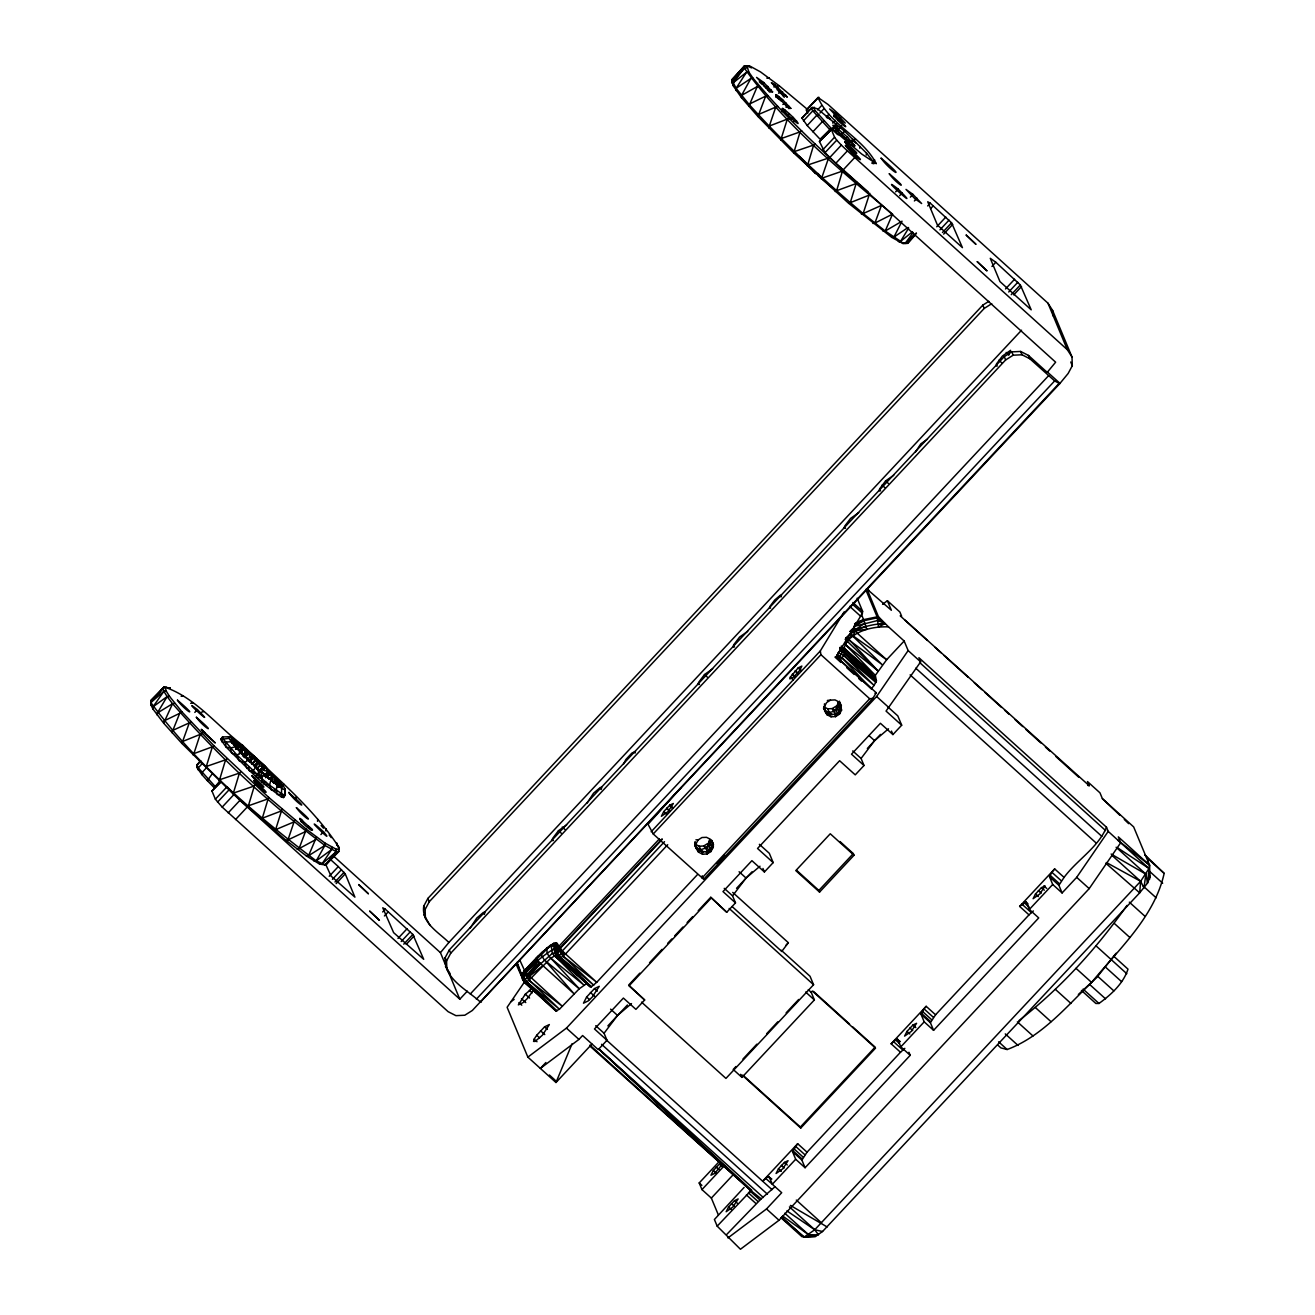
<?xml version="1.0" encoding="UTF-8"?>
<svg xmlns="http://www.w3.org/2000/svg" width="1315" height="1315" viewBox="0 0 1315 1315"><rect width="100%" height="100%" fill="white"/><g stroke="black" fill="none" stroke-linecap="round" stroke-linejoin="round"><path stroke-width="1.5" d="M157.323 715.278L157.323 713.042L167.137 696.572L169.504 696.375L182.193 712.122L214.098 745.884L268.605 797.317L306.329 829.239L325.019 843.096L336.196 849.227L338.596 849.178L338.744 847.024C313.217 807.837 275.953 777.609 242.601 745.26C217.172 725.896 194.982 697.049 164.194 686.972L151.011 700.385L150.946 704.955L153.033 709.147L163.668 723.184L181.914 743.452L233.117 793.931L286.095 840.351L306.379 855.934L319.578 864.086L325.479 865.007L338.678 851.61L338.744 847.024L338.826 849.424M258.348 770.245L258.365 768.782L238.492 749.205L231.539 739.375C251.001 751.407 268.309 768.305 282.265 786.469L280.851 787.06L282.265 786.469L276.873 784.545C283.876 781.406 268.145 769.653 265.614 777.74M247.072 760.021L249.801 757.078L253.105 756.881L257.789 759.922L263.97 766.777L264.118 770.508L268.408 771.313L271.876 773.713L273.093 776.195L271.975 778.677L276.512 779.811L274.868 781.981L280.802 783.904L280.177 786.534L277.909 786.288L280.72 785.417L282.265 786.469L280.177 786.534L282.265 786.469M776.425 94.713L776.409 97.113L781.488 101.173L782.507 99.595L776.425 94.713L775.916 97.178M782.704 111.496L782.721 108.422L782.195 111.578M233.314 741.118L231.982 740.559L233.56 740.049L232.591 743.78L231.539 739.375L231.67 742.811L231.884 740.279L233.56 740.049L234.547 744.849L235.895 742.581L237.621 742.761L240.99 749.599L243.752 748.514L250.294 753.15L256.441 761.549L257.789 759.922L253.844 757.407L249.62 761.878L253.844 757.407L254.65 761.451L251.905 764.377M915.207 234.958L907.629 243.324L902.813 243.456L891.636 237.308L848.668 203.332L793.718 152.935L757.966 116.509L741.463 97.622L741.512 95.436L750.816 78.522L753.133 78.275C787.455 119.994 827.661 156.518 868.278 191.974M258.332 769.982L258.365 768.782L248.305 760.349M694.961 845.594L695.076 841.748L696.128 848.389L698.528 852.153L702.539 854.191L707.076 853.961L710.922 851.545L713.059 847.567L712.911 843.096L711.744 840.301L713.059 847.567L711.431 847.682L707.076 853.961L706.171 851.791L701.372 851.38L694.961 845.594L696.128 848.389M823.469 708.193L825.524 711.103L829.173 712.286C834.926 712.286 840.68 707.256 839.545 701.191M285.092 789.082L284.517 795.723L281.492 797.104L281.591 788.277L260.863 771.05C254.354 769.9 264.019 778.579 261.833 781.981L265.548 781.8L263.904 783.806L281.492 797.104L283.448 797.531L285.322 795.065L285.092 789.082L283.728 786.567L261.406 762.864L234.136 739.507L228.629 736.778L222.58 736.959L220.723 739.441L225.983 746.92L255.603 776.491L263.904 783.806L269.526 785.187L284.517 795.723L284.566 793.685M832.724 188.029L818.44 175.996L818.505 173.958M251.543 764.097L254.65 761.451C261.438 760.958 269.23 768.289 268.802 774.897L271.876 773.713L272.468 775.686L269.674 778.677M851.676 141.478L849.621 142.036L834.466 128.344L834.565 126.01L832.937 125.27L840.219 133.883L854.816 145.834L847.534 137.22L834.565 126.01M163.668 723.184L172.561 703.722L174.846 703.41M326.005 828.812L325.906 830.948L326.12 828.96M313.973 861.013L316.241 860.881L324.904 845.43L325.019 843.096M220.246 780.502L214.263 787.767L207.359 780.666L201.902 774.634L202.033 772.53L207.359 766.826M248.913 761.369L253.105 756.881L250.294 753.15L248.206 752.41C245.691 750.717 240.793 741.627 237.39 746.821L237.621 742.761L236.289 742.991L233.56 740.049M280.161 785.828L280.358 782.326M836.8 657.467L871.286 688.764L874.113 685.411L876.431 680.858L845.167 652.602L839.644 650.876L836.291 656.925L839.628 656.251L842.964 651.484L846.827 640.274L848.471 639.83C858.679 629.556 874.508 626.351 888.529 626.877L904.161 641.013L908.139 650.563L920.648 661.856L886.047 711.086L901.679 725.206L892.918 734.575L880.409 723.283L851.495 754.185L864.004 765.494L855.243 774.864L839.611 760.728L757.539 848.471L773.171 862.607L764.41 871.977L751.901 860.668L722.987 891.586L735.496 902.879L726.735 912.248L710.757 897.29L698.232 910.687M150.946 704.955L151.011 700.385L164.194 686.972L158.211 694.402M807.936 109.802L779.187 85.738L760.497 71.898L749.303 65.75L744.487 65.882L744.339 68.051C784.562 124.646 839.611 169.684 892.523 214.164L885.225 231.029L883.121 231.276M753.133 78.275L748.86 72.144L746.92 65.799L751.539 67.903M748.81 106.334L757.259 86.543L759.495 86.165M248.913 760.728L236.453 748.038L231.391 741.003L231.539 739.375L231.818 740.542M888.529 626.877L878.453 616.735L867.062 589.153L891.373 610.275L887.395 600.725L882.562 604.341M306.379 855.934L308.548 855.72L316.504 837.063M662.283 839.315L560.026 948.641L561.258 953.868L563.215 956.268L596.731 982.289L562.261 950.992L557.149 943.397L553.73 943.299L546.843 947.934L547.089 952.718L548.7 955.923L579.274 988.765L587.23 983.193L591.323 986.858L596.731 982.289L697.591 874.459M833.283 128.476L833.48 126.552M171.953 732.652L180.007 712.549L182.111 712.023M317.507 821.333L317.737 819.344M866.256 155.088L866.486 153.115L844.674 131.352L817.437 108.8L812.095 107.403L801.936 118.038L807.196 125.533L820.067 139.209L831.113 128.278L837.671 134.64M281.426 794.194L277.35 794.507L276.298 790.594L276.988 785.039M748.712 106.236L748.958 104.279L736.104 88.302L731.863 79.821L744.487 65.882L749.303 65.75M681.088 787.471L648.032 824.291L653.226 833.973L703.673 879.242L872.831 698.397L876.267 692.758L836.258 656.58L862.393 613.217L862.624 611.327L857.166 598.21M746.756 67.953L744.339 68.051L732.389 82.04L732.932 85.409L741.463 97.622M835.798 131.566L836.077 129.626M546.843 947.934L541.073 954.575L544.262 959.868L579.274 988.765L559.417 1009.246L555.9 1010.939L524.636 982.683L522.302 979.018C528.597 966.969 542.01 956.219 553.845 948.871L559.631 958.783L590.205 986.875L558.941 958.619L554.848 949.43L555.998 942.691C549.506 950.696 559.861 958.372 565.401 962.909M1147.929 863.182L1148.521 859.254L1144.806 854.816L1164.153 873.374C1154.586 916.769 1118.884 949.167 1091.598 982.436C1065.972 1007.241 1041.381 1036.746 1007.142 1049.518L1000.912 1047.907L998.069 1045.326M757.966 116.509L765.659 96.143L767.779 95.633M280.605 785.219L280.802 783.904L279.142 783.148M709.377 850.871L706.96 847.698L709.738 839.595L713.585 844.838M837.902 713.486L835.469 710.297L838.263 702.194L839.447 705.037M805.076 1167.736L795.69 1159.255L792.501 1151.611L797.663 1143.705L807.032 1152.187L801.887 1160.093L805.076 1167.736L910.21 1055.32L908.944 1052.263M933.584 1030.335L924.198 1021.854L921.026 1014.227L923.985 1008.835L926.171 1006.32L935.557 1014.786L930.395 1022.692L933.584 1030.335L1038.718 917.919L1029.349 909.454L1026.16 901.811L1019.635 906.397L1029.004 914.862L1033.343 910.933M1087.784 785.384L1089.198 785.696L1087.472 781.554L1099.981 792.846L1102.397 798.665L1133.661 826.921L1149.557 865.122L1147.502 883.088L1139.678 892.836L822.549 1231.498L815.464 1236.462L802.002 1236.725L781.159 1217.887M1116.123 847.238L1145.891 874.146L1147.502 883.088L1149.967 877.023L1149.557 865.122L1118.309 836.866L1120.725 842.685L1089.198 888.628L779.022 1220.254L740.444 1249.25L717.185 1226.155L714.407 1219.498L744.109 1187.429M297.009 848.98L299.031 848.668L306.329 829.239M268.342 774.798L268.901 771.823L271.876 773.713M207.359 780.666L211.715 774.535M181.914 743.452L189.294 722.872L191.349 722.28M231.341 741.742L228.958 738.34L220.723 739.441L222.58 736.959L222.235 742.219L231.341 741.742L258.677 769.538L258.891 772.25L255.603 776.491L261.57 778.398L269.526 785.187L271.334 789.97L276.298 790.594M774.042 87.152L774.584 84.456L771.346 82.681L780.239 92.05L787.356 97.162L774.584 84.456M778.447 98.576L778.875 96.472M782.721 108.422L785.334 110.296L784.792 112.991L791.203 118.777L793.34 117.545C808.528 134.278 782.639 110.838 782.096 108.52M837.54 130.678L838.033 128.64M768.683 127.851L775.768 107.107L777.74 106.433M470.26 927.995L476.704 918.117L483.46 912.38L484.873 912.38L484.315 914.467M532.591 988.025L525.31 994.206L518.357 1004.874L523.107 1002.605L527.167 998.677L533.528 990.261M587.098 803.087L593.525 793.208L600.281 787.488L601.695 787.471L601.152 789.559M534.153 1039.162L533.561 1041.414L535.09 1041.414L542.388 1035.234L549.341 1024.566L544.591 1026.834L536.701 1035.267L534.153 1039.162L536.997 1041.743M623.458 764.212L625.841 759.544L631.825 753.133L635.424 751.407L634.981 753.117M781.011 596.994L781.472 595.284L780.305 595.284L774.765 599.985L769.933 606.379L769.489 608.089L770.639 608.072M790.331 677.176L789.888 678.885L793.487 677.159L799.471 670.765L801.854 666.08L798.254 667.806L790.331 677.176L793.274 679.839M915.519 451.949L920.812 443.845L927.502 439.144M1062.093 892.951L1052.707 884.469L1049.534 876.826L1051.852 872.256L1054.679 868.919L1064.065 877.401L1058.904 885.307L1062.093 892.951L1076.689 877.335L1108.216 831.392L1106.49 827.234L918.906 657.714L920.648 661.856M1064.065 877.401C1076.87 860.01 1098.157 847.6 1106.49 827.234M1081.44 990.442L1095.872 1003.477L1098.978 1003.46C1110.994 994.765 1123.355 983.554 1127.991 969.139L1113.575 956.087M233.117 793.931L239.429 773.088L240.76 771.79M821.333 178.988L828.943 156.912M247.088 806.736L248.387 805.816L254.716 784.759M807.377 166.002L813.656 145.044L815.086 143.845M269.526 785.187L270.874 780.189M835.222 191.53L836.619 190.708L842.899 169.717M219.26 780.863L225.572 759.823L227.101 758.722M286.095 840.351L287.952 839.907L294.741 819.853M260.797 818.949L262.31 818.209L268.605 797.317M793.718 152.935L800.079 131.878L801.706 130.859M859.763 148.184L860.24 146.491M848.668 203.332L850.279 202.674L856.624 181.93M280.424 785.187L280.802 783.904L277.449 784.2M205.896 767.861L212.372 746.821L214.098 745.884M273.914 830.242L275.608 829.666L282.051 809.12M264.118 770.508L265.203 766.99L259.071 762.223L254.831 766.694M780.716 140.097L787.34 119.106L789.164 118.268M193.338 755.287L200.176 734.395L202.066 733.639M295.826 798.369L296.352 796.709M712.155 845.381L710.922 851.545L710.116 849.589L706.171 851.791M840.663 707.996L841.567 710.166L839.94 710.281L838.625 712.188L839.447 714.144L841.567 710.166L840.252 702.9L839.447 714.144L835.584 716.576L831.047 716.79L827.036 714.752L824.637 711.004L824.472 703.788M861.358 214.066L863.15 213.556L869.741 193.239M516.22 964.405L523.37 980.448L526.953 977.933L527.956 975.056L539.709 962.596L527.447 974.514L538.213 961.101L535.912 958.29L542.339 951.863L555.851 942.723L554.404 945.222L551.281 946.373L552.366 953.359L583.876 985.017L550.706 958.208L528.909 980.332L524.636 982.683L517.6 963.681M535.912 958.29L524.225 970.782L522.154 974.645L523.485 976.355L527.956 975.056L552.366 953.359L555.67 952.635L557.675 956.383L561.258 953.868L562.261 950.992L664.502 841.666M557.675 956.383L591.323 986.858L561.143 957.961L556.492 951.172L556.985 955.972L556.607 950.548L558.53 946.718L659.374 838.888M872.946 223.468L874.902 223.09L881.445 205.403L863.15 213.556C822.894 179.547 784.2 143.499 748.958 104.279L765.659 96.143M572.124 1043.65L555.982 1082.508L527.857 1057.129L507.113 1007.29L524.784 981.532M707.076 853.961L708.325 850.986M835.584 716.576L838.625 712.188L835.584 716.576L834.68 714.39L829.88 713.996L825.524 711.103L823.683 708.029M695.175 845.43L697.016 848.487L700.665 849.687L706.96 847.698L710.922 842.438M283.087 785.614L283.793 784.135M516.844 962.416L523.37 980.448L525.343 982.847L557.034 1010.923L526.838 982.026L523.485 976.355C529.616 963.829 541.451 955.463 550.475 945.189L551.281 946.373L553.73 943.299M661.955 838.97L559.713 948.296L556.541 953.556M222.942 738.701L236.848 754.925L261.57 778.398L263.723 774.058M891.636 237.308L893.855 237.144L902.024 221.216L885.225 231.029L863.15 213.556M839.463 135.314L840.219 133.883L839.184 135.034M467.318 991.165L459.806 999.186L440.443 952.668L448.859 942.477C438.766 932.351 421.244 923.031 423.726 906.166L427.901 898.408L982.831 305.113L988.847 301.332M425.419 918.199L425.107 909.487L429.282 901.728L984.212 308.433L991.724 303.699M445.16 957.665L449.336 949.907L1004.266 356.612L1011.777 351.878L1020.637 351.45L1028.461 355.428L1047.217 372.375L1055.633 362.184L835.715 163.372L825.031 152.655L819.442 141.478L832.116 128.837L861.72 154.052L876.3 163.701C862.607 137.22 829.847 124.958 818.012 97.491L828.105 104.526L1047.956 303.173L1052.641 310.504L1072.004 357.006L1072.3 365.718L1068.142 373.476L1059.726 383.684L480.435 1002.096C466.841 989.554 443.648 978.886 445.16 957.665L446.558 960.986L446.853 969.697M446.558 960.986L450.716 953.227L1005.646 359.932L1013.175 355.198L1022.018 354.771L1029.842 358.748L1054.663 380.906L1059.726 383.684M695.98 843.934L698.117 839.956L701.963 837.524L706.5 837.31L710.511 839.348L712.911 843.096M824.489 706.533L826.625 702.555L830.472 700.139L835.009 699.909L839.019 701.947L841.419 705.711M861.506 614.121L866.864 629.293L855.934 630.608L852.597 635.934L882.266 664.732L846.005 637.874L851.545 636.904L850.197 633.83L886.639 659.736L875.33 675.351L876.431 680.858L842.455 651.911L839.841 647.473L840.384 650.662L841.255 650.613L841.337 646.027L875.33 675.351L845.331 644.481L848.471 639.83L846.005 637.874C855.983 627.699 871.04 624.247 884.847 623.491L877.795 620.483L853.764 626.515L857.429 633.353L886.639 659.736L904.161 641.013M836.817 655.199L839.628 656.251L840.022 660.508L845.003 653.687L843.786 649.281L841.238 647.703L845.003 653.687L875.987 682.518L843.951 655.61L838.132 652.552M851.989 140.442L852.794 139.045M284.517 795.723L283.448 797.531L283.103 795.805M651.155 831.77L820.313 650.925L844.131 611.87M908.714 228.021L900.578 241.303L898.309 241.434L905.213 243.374L916.21 233.084M560.026 948.641L557.774 952.29L555.456 946.225L556.607 950.548L554.848 949.43L556.541 954.065L555.67 952.635M558.53 946.718L556.771 949.545L554.404 945.222M736.121 90.587L736.104 88.302L746.46 72.309L748.86 72.144M763.703 82.5L772.595 91.869L765.478 86.757L756.569 77.388L763.703 82.5L762.371 84.538L759.265 81.859M777.149 89.815L778.464 87.793M787.899 115.654L789.23 113.632L785.334 110.296M841.633 134.229L842.668 132.651M893.773 475.208L885.603 480.945L879.702 488.753L879.16 490.824L880.573 490.824M1008.473 354.803L1010.594 350.316L1002.425 356.036L996.54 363.844L995.997 365.932L997.395 365.915M586.621 997.017L583.482 1003.181L588.232 1000.896L592.309 996.984L599.262 986.316L594.512 988.584L586.621 997.017L589.465 999.581M722.149 1166.684L719.321 1164.12L713.338 1170.514L710.955 1175.199L714.555 1173.473L722.477 1164.104M728.543 1207.071L726.159 1211.74L732.866 1207.039L738.142 1198.935L734.526 1200.661L728.543 1207.071L731.387 1209.636M778.464 1168.821L776.08 1173.49L782.787 1168.805L788.063 1160.685L784.447 1162.411L778.464 1168.821L781.307 1171.386M906.972 1031.42L904.589 1036.105L911.295 1031.404L916.571 1023.3L912.955 1025.026L906.972 1031.42L909.816 1033.985M1035.48 894.036L1033.113 898.704L1039.803 894.003L1045.08 885.899L1041.48 887.625L1035.48 894.036L1038.324 896.6M555.538 945.847L557.149 943.397L556.771 949.545L559.713 948.296M319.578 864.086L321.945 864.004L331.627 849.589L331.692 847.205L331.627 849.589L316.241 860.881C255.521 815.07 196.067 763.966 150.847 702.572L162.912 688.107L166.611 686.907M527.857 1057.129L566.436 1028.116L876.612 696.506L908.139 650.563M153.033 709.147L152.984 706.829L163.898 691.328L166.315 691.197L169.504 696.375M1018.862 1020.67C1060.63 988.255 1096.546 948.526 1127.004 905.41M1116.073 953.276L1096.628 977.653L1078.349 994.485M913.152 232.574L905.213 243.374L902.813 243.456M545.889 1062.504L540.366 1068.421L578.945 1039.425L582.594 1035.53L598.226 1049.649L606.988 1040.28L604.062 1033.261L617.524 1015.427L631.496 1003.592M735.496 902.879L732.57 895.86L746.032 878.025L760.004 866.207M864.004 765.494L861.078 758.459L874.557 740.641L888.513 728.806M732.143 906.577L781.768 951.435L788.359 942.707L732.718 892.408M732.389 82.04L732.932 85.409L732.85 83.042L744.339 68.051L731.863 79.821L732.241 83.157L732.208 81.3L731.945 82.237L733.228 81.119M255.242 767.023L259.071 762.223L265.203 766.99L268.194 771.264L264.003 775.751M316.241 860.881L325.479 865.007L336.245 851.66L336.196 849.227M326.778 863.889L334.01 855.21M264.956 776.524L268.901 771.823M566.65 824.949L558.481 830.669L552.596 838.477L552.037 840.564L553.451 840.548M712.681 668.809L704.511 674.546L698.627 682.354L698.084 684.425L699.481 684.425M724.631 855.079L716.741 863.511M233.708 744.635L239.741 751.407M538.213 961.101L540.629 963.533L526.953 977.933L559.417 1009.246L526.838 982.026M731.863 79.821L744.487 65.882M269.131 779.17L260.863 771.05L273.734 781.899L272.83 782.047L281.081 786.633M916.44 233.347L907.629 243.324L905.213 243.39M276.018 779.598L273.093 776.195L270.348 779.236L273.093 776.195L277.235 779.532L278.912 782.852L276.512 779.811L273.865 782.622L277.235 779.532L273.224 782.573M239.823 752.755L243.752 748.514L243.374 747.265L239.807 745.621L236.979 748.564M248.519 752.542L244.59 756.799L248.519 752.542L249.801 757.078L250.294 753.15L248.814 753.084L244.557 757.506M254.321 766.201L258.496 761.681L254.272 766.152L258.299 761.664L257.789 759.922M254.913 766.135L258.841 761.878L254.863 766.086M259.433 771.083L263.608 766.563L259.384 771.034M260.041 771.017L263.97 766.777L265.203 766.99L261.373 770.59M269.887 778.759L272.665 775.751L269.854 778.727M244.015 756.914L248.206 752.41L243.752 748.514L239.774 752.722M254.88 766.744L259.071 762.223L259.482 765.988L256.737 768.93M264.825 775.784L268.753 771.527L264.775 775.735M236.519 748.087L239.314 745.079L236.503 748.071L239.215 745.145L237.621 742.761M239.297 752.92L243.374 747.265L243.061 748.597L239.807 745.621L237.012 748.597M273.75 783.017L276.561 780.042L273.767 783.033L276.561 780.042L278.714 782.803M273.734 782.524L277.235 779.532M194.801 712.418L197.414 709.607C221.183 733.441 176.752 693.432 197.414 709.607M807.706 113.271L806.342 109.967L818.012 97.491M818.867 97.261L806.342 109.967M200.768 760.76L196.773 765.034L196.856 767.434L201.902 774.634M214.904 786.206L198.286 767.829L196.773 765.034L200.242 761.533M812.095 107.403L801.936 118.038M202.296 763.538L198.286 767.829L198.318 770.113M803.465 120.816L812.802 110.822L815.168 110.624L831.113 128.278M817.552 109.885L821.448 105.726M807.196 125.533L816.549 115.539L818.752 115.145M819.919 113.057L823.815 108.898M826.297 117.019L828.894 114.257M812.867 131.812L822.22 121.818L824.209 121.177M833.973 116.723L836.57 113.945L845.249 123.1L838.296 118.103L829.617 108.964L836.57 113.945M243.341 748.449L240.546 751.44L243.472 748.416M832.74 123.117L835.337 120.339M242.453 756.01L245.182 753.068L248.206 752.41L243.982 756.881L248.042 752.427L244.048 749.024L239.79 753.462L244.048 749.024L245.182 753.068M838 120.536L840.597 117.758M1058.739 383.832L472.315 1010.495L464.787 1015.229L455.943 1015.657L448.119 1011.679L222.186 807.098L215.364 799.208L211.945 790.972L221.019 781.258M220.706 782.491L211.945 790.972M832.116 128.837L819.442 141.478M244.623 757.555L248.814 753.084M838.986 128.771L841.584 125.993M215.364 799.208L227.051 786.715L239.889 800.391L459.806 999.186M822.878 149.713L834.565 137.22L831.129 128.985M217.534 802.15L229.221 789.658M825.031 152.655L836.718 140.163L834.565 137.22M222.186 807.098L233.873 794.605M829.699 157.603L841.37 145.11L836.718 140.163M259.219 771.001L263.395 766.53L259.482 765.988L256.688 768.88M852.893 141.856L855.49 139.078M228.202 812.884L239.889 800.391M835.715 163.372L847.402 150.88L1067.32 349.691L1072.004 357.006M235.533 819.557L247.22 807.065M843.047 170.046L854.734 157.553M872.157 162.781L874.754 160.003M895.597 191.875L898.194 189.097C926.713 217.715 873.719 170.095 898.194 189.097M899.624 195.688L902.221 192.911M910.358 197.168L912.955 194.39L921.634 203.529L914.681 198.532L906.002 189.393L912.955 194.39M320.893 834.581L323.506 831.77C296.582 807.607 338.53 849.342 323.506 831.77M914.385 200.965L916.982 198.203M927.667 205.945L930.264 203.167L951.567 222.794L962.432 247.647L937.414 225.046L927.732 201.787L930.264 203.167M930.708 208.543L933.305 205.781M329.21 876.3L338.3 866.585L345.237 873.883L354.918 897.142L331.101 876.135L325.446 863.807M936.724 226.788L945.814 217.074M332.432 879.341L341.522 869.626M939.946 229.846L949.019 220.131M334.98 882.02L344.053 872.305M942.477 232.508L951.567 222.794M336.163 883.598L345.237 873.883M943.66 234.103L952.75 224.388M382.681 911.952L385.279 909.175L412.844 934.455L423.709 959.309L393.629 932.647L382.764 907.794L385.279 909.175M384.424 915.947L388.32 911.788M991.937 266.452L995.833 262.277L1020.341 284.961L1031.207 309.814L999.942 281.558L990.261 258.299L995.833 262.277M397.985 938.45L407.075 928.735M1005.498 288.955L1014.588 279.24M401.207 941.507L410.296 931.793M1008.72 291.996L1017.81 282.281M403.754 944.17L412.844 934.455M1011.251 294.675L1020.341 284.961M406.236 944.384L414.028 936.05M1013.734 294.872L1021.525 286.555M448.859 942.477L1021.558 330.197M470.293 993.976L1048.597 375.696M476.359 999.186L1054.663 380.906M653.226 833.973L820.922 654.689L820.313 650.925M667.724 844.707L565.466 954.033L559.631 958.783M701.996 878.042L869.692 698.758L872.831 698.397M639.813 973.149L628.685 985.034L644.662 999.992L635.901 1009.361L623.392 998.069L594.479 1028.971L606.988 1040.28M649.544 962.728L662.07 949.348M667.642 943.397L671.801 938.943M674.595 935.968L682.929 927.042M687.104 922.571L692.676 916.637M711.103 898.129L629.03 985.872L644.662 999.992M607.859 1025.897L627.419 1004.989M736.548 888.315L751.999 871.812M867.341 748.482L880.508 734.411M591.914 1044.094L555.982 1082.508L554.946 1080.009L549.391 1074.996M853.32 853.583L854.01 855.243L819.557 892.096L818.867 890.436L853.32 853.583L839.956 841.501M786.008 945.222L788.359 942.707M735.989 1066.498L733.195 1069.473L741.956 1077.38L814.38 999.942L811.207 992.299L808.281 989.669M742.942 1059.052L756.881 1044.159M766.629 1033.738L777.773 1021.821M786.123 1012.879L798.665 999.482M781.768 951.435L781.291 950.285L810.04 976.272L813.574 984.738L725.946 1078.415L641.539 1002.129M811.207 992.299L812.374 991.05L875.527 1048.121L800.753 1128.056L742.12 1075.062M718.352 1214.896L711.349 1198.08L701.963 1189.598L699.202 1182.958L718.68 1162.131M701.963 1189.598L723.464 1166.619M711.349 1198.08L732.833 1175.1M800.753 1128.056L800.342 1127.07L875.116 1047.134L852.547 1026.752M717.185 1226.155L750.964 1190.667L761.188 1198.803L774.995 1186.755M797.663 1143.705L762.618 1181.182L768.009 1176.596L771.823 1179.013M904.835 1048.334L900.496 1052.263L891.126 1043.781L926.171 1006.32M1019.635 906.397L1054.679 868.919M795.69 1159.255L772.332 1184.24L769.144 1176.596M910.21 1055.32L900.841 1046.839L924.198 1021.854M1029.349 909.454L1052.707 884.469M726.554 1234.621L761.188 1198.803M807.032 1152.187L900.496 1052.263M935.557 1014.786L1029.004 914.862M727.935 1237.941L766.514 1208.945L781.702 1192.705L765.626 1178.273M781.373 1217.591L804.139 1237.168L814.741 1229.755L1140.647 881.313L1149.014 868.475L1108.216 831.392M270.282 779.187L273.093 776.195M259.992 770.968L263.97 766.777M273.52 782.672L276.364 779.696M325.479 865.007L338.678 851.61L338.596 849.178M255.455 759.166L256.557 758.065M891.126 1043.781L896.945 1039.047L900.331 1041.628M672.754 807.92L669.746 805.207L663.746 811.602L661.379 816.286L668.069 811.585L673.346 803.481L669.746 805.207L672.36 808.15M843.54 132.421L844.674 131.352M910.555 238.525L914.714 234.612M733.162 78.703L742.794 69.679M150.847 702.572L163.898 691.328L162.912 688.107M321.945 864.004L336.245 851.66L338.678 851.61M829.42 129.215L812.802 110.822L811.289 108.044L814.478 107.32M196.856 767.434L197.579 764.393M546.382 962.038L574.113 993.861L542.865 965.605L529.353 976.371L528.909 980.332L562.442 1006.353L525.408 972.36L519.672 959.818M912.462 231.851L900.578 241.303L885.225 231.029M732.85 83.042L746.46 72.309M152.984 706.829L167.137 696.572L163.898 691.328M510.927 1001.734L514.132 999.4M225.588 742.482L225.983 746.92L230.355 748.021L231.654 753.216L236.848 754.925L238.853 760.612L244.606 762.684L248.453 759.922M778.562 93.217L780.239 92.05M782.869 104.493L784.167 103.573L790.841 108.372L782.507 99.595M789.312 119.057L790.989 117.89M241.286 746.18L242.601 745.26M550.706 958.208L556.672 954.805L562.804 960.279M849.983 631.315L855.408 629.638L864.859 623.146M893.855 237.144L908.139 227.446M845.956 138.289L847.534 137.22M736.104 88.302L750.816 78.522M851.298 629.819L854.421 627.765M561.258 953.868L563.658 952.307L563.215 956.268L593.722 985.182L561.143 957.961M308.548 855.72L324.904 845.43L336.245 851.66M157.323 713.042L172.561 703.722C218.274 755.911 269.197 804.007 324.904 845.43M233.363 740.986L231.982 740.559M763.473 85.574L765.675 87.661L767.829 86.412M778.25 90.85L780.452 92.938L782.589 91.688M775.834 94.811L784.693 104.23L786.37 103.244M853.764 626.515L864.021 620.696L878.946 617.458L877.105 616.85L863.791 619.595L856.377 622.751M541.073 954.575L537.572 956.564L536.52 959.194L524.225 970.782L522.154 974.645L522.236 977.62M741.512 95.436L757.259 86.543M299.031 848.668L316.274 839.315M163.767 721.047L182.193 712.122M836.504 123.955L835.025 124.728L837.869 127.292M874.902 223.09L892.523 214.164M287.952 839.907L305.935 831.376M172.166 730.663L189.294 722.872M854.618 623.754L863.791 619.595M236.848 754.925L241.467 752.953M758.245 114.586L775.768 107.107M275.608 829.666L294.198 821.842M182.275 741.611L200.176 734.395M850.279 202.674L869.1 195.162M848.109 143.105L849.72 142.464M769.127 126.109L787.34 119.106M243.85 755.714L239.938 751.736L247.351 759.133M262.31 818.209L281.328 810.961M834.68 714.39L836.833 713.601M193.864 753.627L212.372 746.821M874.952 693.235L876.267 692.758M836.619 190.708L855.786 183.689M781.324 138.535L800.079 131.878M248.387 805.816L267.668 798.994M206.603 766.382L225.572 759.823M854.668 623.935L864.021 620.696M822.533 177.969L841.879 171.295M794.523 151.537L813.656 145.044M234.218 792.813L253.581 786.255M808.38 164.802L827.71 158.31M220.164 779.565L239.429 773.088M855.408 629.638L865.944 626.417M827.086 117.923L828.877 117.43M230.355 748.021L235.615 746.739M201.721 712.072L203.595 711.645M785.893 107.107L787.817 106.696M836.291 656.925L839.628 656.251L842.175 658.026L874.113 685.411L843.951 655.61M765.675 87.661L768.289 90.406L771.083 89.847M780.452 92.938L783.05 95.683L785.844 95.124M789.427 106.466L787.241 106.893L784.693 104.23M793.8 121.522L796.611 120.964M777.231 86.1L779.187 85.738M276.873 784.545L280.802 783.904M850.115 631.545L855.934 630.608M190.642 703.328L192.68 703.015M768.996 77.93L766.908 78.177L769.127 78.012M277.925 787.11L281.492 786.978L279.01 786.354L270.627 779.927M782.606 1215.981L808.61 1234.736L815.464 1236.462L804.139 1237.168L781.8 1217.016M827.365 700.451L830.472 700.139M851.923 144.765L854.273 144.551M181.141 696.276L183.295 696.062M867.045 589.334L868.82 590.238M865.697 589.449L877.105 616.85L879.291 617.853M850.953 145.258L853.188 145.094M772.595 91.869L769.489 92.034L768.289 90.406M788.425 108.487L790.841 108.372M827.036 714.752L823.716 706.78L827.727 708.818L832.264 708.588L836.126 706.171L839.578 713.519M698.528 852.153L695.208 844.181L699.218 846.219L703.755 845.989L707.602 843.573L711.07 850.92M810.056 1236.314L814.1 1236.116M878.206 623.902L885.044 623.672L878.486 626.893L877.105 616.85M852.399 145.916L854.816 145.834M562.261 950.992L557.774 952.29L557.609 949.233M279.257 787.028L281.492 786.978L276.66 784.956M858.711 512.686L850.558 518.422L844.657 526.214L844.115 528.301L845.529 528.285M747.725 631.348L739.572 637.068L733.671 644.876L733.129 646.964L734.543 646.947M278.468 786.978L281.492 786.978M881.79 620.516L877.795 620.483L879.932 618.592L877.401 617.951M244.606 762.684L247.039 768.568L248.831 766.694L249.176 770.541L253.055 770.705L256.063 767.138L258.891 772.25L261.175 771.79L261.57 778.398M695.947 839.792L698.117 839.956M822.549 1231.498L814.741 1229.755L786.912 1210.901M872.059 163.307L873.933 163.734L873.587 162.074L866.486 153.115M900.2 615.847L1089.198 785.696M263.658 774.535L269.082 778.94M839.644 650.876L842.455 651.911M231.719 740.789L232.015 742.252L231.374 740.822M833.02 127.687L834.466 128.344M281.591 788.277L284.369 789.658M249.176 770.541L257.346 774.617M249.077 761.106L258.677 769.538M835.469 710.297L832.264 708.588L833.447 711.448L837.441 715.048M706.96 847.698L703.755 845.989L707.602 851.232M1106.457 862.558L1140.647 881.313L1143.968 887.888L1145.891 874.146L1111.142 854.043M554.848 952.438L558.941 958.619M790.397 1205.411L827.151 1226.961M235.895 742.581L233.643 741.282L235.812 742.663M845.134 639.238L877.828 670.716L845.331 644.481M711.514 848.717L708.703 846.186L709.738 839.595L710.051 844.378L713.453 846.531M1117.914 848.043L1149.014 868.475L1149.606 879.258M276.38 784.661L273.734 781.899M238.623 744.043L247.121 751.342M205.074 732.784L202.477 731.37L215.298 742.959L201.244 729.315L205.387 733.063M308.417 826.165L312.559 829.913L299.886 818.472L302.647 820.971M1117.766 840.203L1149.557 865.122M804.287 161.679L798.156 155.91M795.345 676.699L792.255 674.217L795.279 676.929M666.837 814.1L663.746 811.602L666.754 814.33M554.273 955.693L582.512 979.264M820.757 177.541L818.012 173.695M230.158 736.269L232.936 738.751M1046.871 371.553L1059.38 382.846M1006.189 352.42L1008.967 354.935M998.89 360.228L1001.668 362.743M885.603 480.945L888.381 483.46M882.069 485.12L884.847 487.635M887.395 600.725L899.887 612.017L901.63 616.176M904.736 619.957L927.437 640.471M934.998 647.292L941.047 652.766M944.071 655.495L968.284 677.373M974.333 682.847L981.894 689.685M984.919 692.413L1001.553 707.454M1004.578 710.182L1009.115 714.292M1015.164 719.749L1022.741 726.587M1025.766 729.332L1040.888 742.991M1045.425 747.101L1049.962 751.194M1056.011 756.667L1078.711 777.181M1148.521 859.254L1164.153 873.374M919.547 662.415L1105.619 830.57M852.893 602.533L862.624 611.327M1148.472 870.366L1162.69 883.22M852.662 604.423L862.393 613.217M849.654 606.33L860.783 616.373M915.782 668.201L1101.839 836.356M1112.375 855.736L1140.647 881.313L1139.678 892.836L1105.833 863.281M910.128 674.891L1096.184 843.047M1143.376 886.261L1156.164 897.816M1129.322 902.156L1144.954 916.276M843.786 649.281L875.05 677.537L843.885 647.638M834.943 657.073L840.877 662.431M846.794 667.773L854.208 674.48M858.662 678.491L861.621 681.17M876.612 696.506L889.121 707.799M1076.689 877.335L1089.198 888.628M887.872 706.911L897.816 715.902L901.679 725.206M820.922 654.689L869.692 698.758M1114.167 923.311L1129.799 937.447M1051.852 872.256L1061.238 880.738M1049.962 875.165L1059.348 883.631M1049.534 876.826L1058.904 885.307M1043.929 885.916L1046.756 888.48M801.262 670.535L798.254 667.806L801.049 670.617M1041.48 887.625L1044.307 890.189M869.001 735.611L874.557 740.641M840.022 711.333L837.211 708.785L838.263 702.194L838.559 706.993L840.926 710.133M1038.39 890.6L1041.217 893.164M1096.003 945.83L1126.791 973.708M832.083 714.916L829.173 712.286L827.727 708.818M825.524 711.103L829.979 715.13M1105.734 967.33L1121.613 981.68M1025.453 901.646L1028.133 904.062M1023.958 902.452L1029.333 907.301M852.745 750.931L861.078 758.459M1021.919 904.128L1031.305 912.61M1097.959 976.535L1113.838 990.869M1075.966 968.317L1091.598 982.436M1089.675 984.508L1105.553 998.841M1083.1 989.11L1098.978 1003.46M1055.337 989.324L1070.952 1003.46M704.511 674.546L707.289 677.061M1035.382 1007.553L1051.014 1021.689M854.01 855.243L830.258 833.776L795.789 870.612L819.557 892.096M1017.366 1021.854L1032.998 1035.99M1005.268 1033.902L1018.057 1045.458M998.611 1041.809L1007.142 1049.518M796.594 870.3L818.867 890.436M759.347 844.312L769.308 853.303L773.171 862.607M923.985 1008.835L933.371 1017.3M922.242 1011.219L931.628 1019.684M921.207 1013.109L930.576 1021.591M921.026 1014.227L930.395 1022.692M912.955 1025.026L915.799 1027.59M739.096 871.746L746.032 878.025M669.582 810.829L666.656 808.183L669.45 811.01M909.881 1028.001L912.709 1030.566M703.574 852.317L700.665 849.687L699.218 846.219M697.016 848.487L699.975 851.183M896.945 1039.047L899.624 1041.464M895.449 1039.853L899.476 1043.485M724.236 888.332L732.57 895.86M893.411 1041.513L902.797 1049.995M729.168 908.451L813.574 984.738M710.757 897.29L726.735 912.248M813.459 991.411L849.539 1024.023M805.635 992.036L814.38 999.942M562.245 827.053L565.023 829.568M558.481 830.669L561.258 833.184M743.205 1075.423L800.342 1127.07M795.476 1146.22L804.862 1154.702M793.734 1148.603L803.103 1157.085M792.682 1150.51L802.068 1158.975M792.501 1151.611L801.887 1160.093M594.512 988.584L597.339 991.148M784.447 1162.411L787.29 1164.975M610.587 1009.147L617.524 1015.427M590.435 992.496L594.692 996.359M781.357 1165.386L784.2 1167.95M796.298 1200.085L821.596 1222.966M768.009 1176.596L770.689 1179.029M595.728 1025.716L604.062 1033.261M606.116 1039.754L771.987 1189.648M789.427 1206.874L814.741 1229.755L818.456 1234.851L808.61 1234.736L784.776 1213.219M601.563 1044.291L767.418 1194.184M598.982 1048.992L763.325 1197.505M529.37 990.277L532.213 992.858M589.909 1045.113L750.964 1190.667L748.432 1192.869L757.818 1201.351M590.024 1046.165L750.964 1190.667L598.835 1049.058M759.692 1199.757L750.306 1191.291L751.802 1190.338L598.867 1049.041M566.436 1028.116L578.945 1039.425M766.514 1208.945L779.022 1220.254M525.31 994.206L529.567 998.052M716.231 1167.095L719.058 1169.66M746.394 1194.908L755.78 1203.389M713.338 1170.514L716.165 1173.079M521.48 998.71L525.753 1002.572M518.932 1002.622L521.776 1005.186M544.591 1026.834L547.418 1029.398M734.526 1200.661L737.37 1203.225M540.514 1030.746L544.772 1034.593M731.436 1203.636L734.28 1206.2M536.701 1035.267L539.545 1037.831M699.202 1182.958L701.881 1185.374M332.629 855.243L440.443 952.668M329.966 859.04L338.3 866.585M302.335 820.692L299.886 818.472C299.475 822.269 319.019 837.03 308.746 826.494M525.343 982.847L555.9 1010.939M572.683 969.665L579.948 976.437M812.9 170.44L815.941 173.744L792.896 150.946M540.629 963.533L542.865 965.605M846.581 142.036L848.652 144.223M846.022 142.119L846.991 143.023M789.23 113.632L793.34 117.545M1102.397 798.665L1119.92 815.316M1124.292 819.475L1128.665 823.65M841.37 145.11L847.402 150.88M807.394 165.23L799.405 156.452M669.746 805.207L672.54 808.002M240.004 751.933L243.571 755.648L239.938 751.736M842.175 658.026L871.286 688.764M848.898 639.287L877.828 670.716M321.107 825.458L323.506 828.203M813.163 170.03L815.629 172.988L813.607 170.292M329.128 834.943L331.281 837.622M167.137 696.572L172.561 703.722M710.051 844.378L712.418 847.534M783.05 95.683L784.266 97.31M238.13 744.126L239.346 745.753M424.038 914.878L430.104 925.53M445.473 966.377L450.157 973.708M819.344 175.405L821.004 178.265M813.706 107.945L815.168 110.624M1047.956 303.173L1067.32 349.691M1070.755 362.003L1072.3 365.718M1028.461 355.428L1029.842 358.748M1020.637 351.45L1022.018 354.771M1011.777 351.878L1013.175 355.198M982.831 305.113L984.212 308.433M1004.266 356.612L1005.646 359.932M1148.455 873.39L1149.967 877.023M818.44 175.996L818.012 173.481M891.455 731.058L892.918 734.575M829.88 713.996L831.047 716.79M897.652 1039.195L900.841 1046.839M762.947 868.459L764.41 871.977M701.372 851.38L702.539 854.191M702.21 875.757L703.673 879.242M740.674 1074.322L741.956 1077.38M519.31 969.895L521.595 975.368M523.123 979.034L524.636 982.683M481.076 1001.126L481.421 1001.948M427.901 898.408L429.282 901.728M449.336 949.907L450.716 953.227M423.726 906.166L425.107 909.487M300.839 820.741L301.299 821.842L300.954 820.905M198.828 759.478L200.192 762.766M526.953 977.933L525.737 972.706L537.21 959.966L523.321 973.297L523.485 976.355M165.328 688.008L166.315 691.197M236.289 742.991L237.39 746.821M338.087 847.057L336.64 842.833L336.706 845.167M228.629 736.778L228.958 738.34M231.539 739.375L231.67 742.811M1052.641 310.504L1052.822 315.715M253.285 756.898L249.11 761.418L253.285 756.898M253.614 757.062L249.702 761.319L253.614 757.062M268.408 771.313L264.233 775.85L268.408 771.313M239.544 745.128L235.615 749.369L239.544 745.128M264.151 767.105L259.976 771.609L264.151 767.105M272.994 775.949L270.364 778.776L272.994 775.949M826.51 115.917L830.11 119.336L826.51 115.917M833.759 115.293C840.975 125.665 856.575 134.672 833.759 115.293M852.761 139.653L856.361 143.072L852.761 139.653M844.822 141.872C852.038 152.244 867.637 161.252 844.822 141.872M845.446 145.423C854.487 158.392 873.982 169.651 845.446 145.423M881.099 158.178C890.124 171.164 909.618 182.407 881.099 158.178M889.302 173.777C896.534 184.166 912.117 193.173 889.302 173.777M966.213 235.106L975.812 244.196L966.213 235.106M977.275 261.685L986.875 270.775L977.275 261.685M177.459 700.172C184.873 710.807 200.85 720.028 177.459 700.172M196.362 717.267C203.578 727.639 219.178 736.647 196.362 717.267M251.921 775.751C259.137 786.14 274.736 795.131 251.921 775.751M253.844 780.6C261.241 791.236 277.235 800.457 253.844 780.6M289.497 793.356C296.894 803.991 312.888 813.212 289.497 793.356L288.988 792.255L289.448 793.356M296.401 807.673C303.634 818.062 319.216 827.053 296.401 807.673M358.699 884.601L368.315 893.707L358.699 884.601M369.762 911.18L379.378 920.286L369.762 911.18M170.03 687.893L167.745 687.992L170.095 687.909M798.09 673.428L795.164 670.781L797.958 673.625"/></g></svg>
